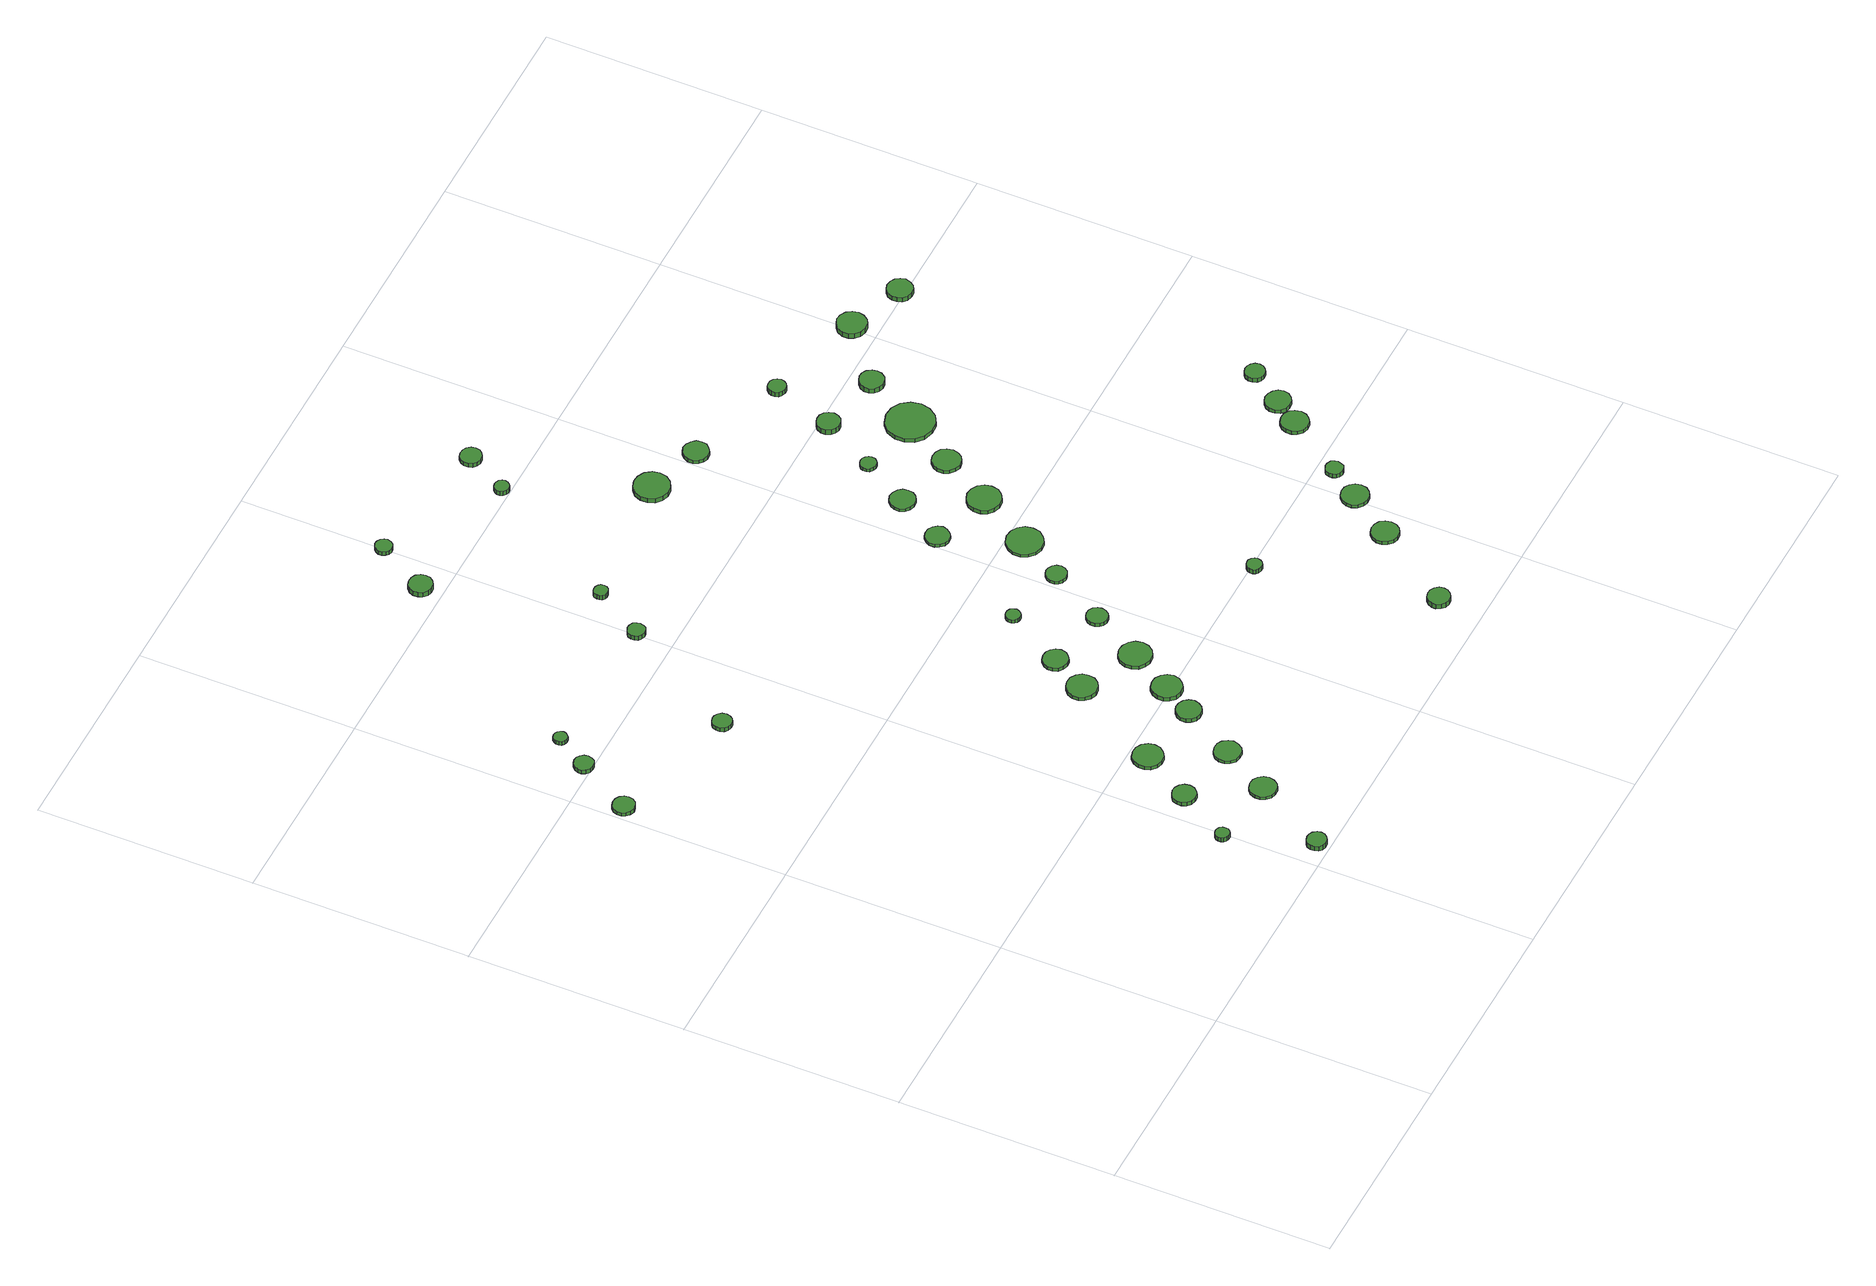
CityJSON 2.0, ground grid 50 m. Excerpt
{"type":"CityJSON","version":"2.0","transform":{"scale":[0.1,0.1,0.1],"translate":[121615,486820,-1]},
"CityObjects":{
"tree1":{"type":"SolitaryVegetationObject","attributes":{"function":"something"},"geometry":[{"type":"MultiSurface","lod":"1","boundaries":[[[0,1,2,3,4,5,6,7,8,9,10,11,12,13,14]],[[15,16,17,18,19,20,21,22,23,24,25,26,27,28,29]],[[0,29,28,1]],[[1,28,27,2]],[[2,27,26,3]],[[3,26,25,4]],[[4,25,24,5]],[[5,24,23,6]],[[6,23,22,7]],[[7,22,21,8]],[[8,21,20,9]],[[9,20,19,10]],[[10,19,18,11]],[[11,18,17,12]],[[12,17,16,13]],[[13,16,15,14]],[[14,15,29,0]]]}]},
"tree2":{"type":"SolitaryVegetationObject","attributes":{"function":"something"},"geometry":[{"type":"MultiSurface","lod":"1","boundaries":[[[30,31,32,33,34,35,36,37,38,39,40,41,42,43,44]],[[45,46,47,48,49,50,51,52,53,54,55,56,57,58,59]],[[30,59,58,31]],[[31,58,57,32]],[[32,57,56,33]],[[33,56,55,34]],[[34,55,54,35]],[[35,54,53,36]],[[36,53,52,37]],[[37,52,51,38]],[[38,51,50,39]],[[39,50,49,40]],[[40,49,48,41]],[[41,48,47,42]],[[42,47,46,43]],[[43,46,45,44]],[[44,45,59,30]]]}]},
"tree3":{"type":"SolitaryVegetationObject","attributes":{"function":"something"},"geometry":[{"type":"MultiSurface","lod":"1","boundaries":[[[60,61,62,63,64,65,66,67,68,69,70,71,72,73,74]],[[75,76,77,78,79,80,81,82,83,84,85,86,87,88,89]],[[60,89,88,61]],[[61,88,87,62]],[[62,87,86,63]],[[63,86,85,64]],[[64,85,84,65]],[[65,84,83,66]],[[66,83,82,67]],[[67,82,81,68]],[[68,81,80,69]],[[69,80,79,70]],[[70,79,78,71]],[[71,78,77,72]],[[72,77,76,73]],[[73,76,75,74]],[[74,75,89,60]]]}]},
"tree4":{"type":"SolitaryVegetationObject","attributes":{"function":"something"},"geometry":[{"type":"MultiSurface","lod":"1","boundaries":[[[90,91,92,93,94,95,96,97,98,99,100,101,102,103,104]],[[105,106,107,108,109,110,111,112,113,114,115,116,117,118,119]],[[90,119,118,91]],[[91,118,117,92]],[[92,117,116,93]],[[93,116,115,94]],[[94,115,114,95]],[[95,114,113,96]],[[96,113,112,97]],[[97,112,111,98]],[[98,111,110,99]],[[99,110,109,100]],[[100,109,108,101]],[[101,108,107,102]],[[102,107,106,103]],[[103,106,105,104]],[[104,105,119,90]]]}]},
"tree5":{"type":"SolitaryVegetationObject","attributes":{"function":"something"},"geometry":[{"type":"MultiSurface","lod":"1","boundaries":[[[120,121,122,123,124,125,126,127,128,129,130,131,132,133,134]],[[135,136,137,138,139,140,141,142,143,144,145,146,147,148,149]],[[120,149,148,121]],[[121,148,147,122]],[[122,147,146,123]],[[123,146,145,124]],[[124,145,144,125]],[[125,144,143,126]],[[126,143,142,127]],[[127,142,141,128]],[[128,141,140,129]],[[129,140,139,130]],[[130,139,138,131]],[[131,138,137,132]],[[132,137,136,133]],[[133,136,135,134]],[[134,135,149,120]]]}]},
"tree6":{"type":"SolitaryVegetationObject","attributes":{"function":"something"},"geometry":[{"type":"MultiSurface","lod":"1","boundaries":[[[150,151,152,153,154,155,156,157,158,159,160,161,162,163,164]],[[165,166,167,168,169,170,171,172,173,174,175,176,177,178,179]],[[150,179,178,151]],[[151,178,177,152]],[[152,177,176,153]],[[153,176,175,154]],[[154,175,174,155]],[[155,174,173,156]],[[156,173,172,157]],[[157,172,171,158]],[[158,171,170,159]],[[159,170,169,160]],[[160,169,168,161]],[[161,168,167,162]],[[162,167,166,163]],[[163,166,165,164]],[[164,165,179,150]]]}]},
"tree7":{"type":"SolitaryVegetationObject","attributes":{"function":"something"},"geometry":[{"type":"MultiSurface","lod":"1","boundaries":[[[180,181,182,183,184,185,186,187,188,189,190,191,192,193,194]],[[195,196,197,198,199,200,201,202,203,204,205,206,207,208,209]],[[180,209,208,181]],[[181,208,207,182]],[[182,207,206,183]],[[183,206,205,184]],[[184,205,204,185]],[[185,204,203,186]],[[186,203,202,187]],[[187,202,201,188]],[[188,201,200,189]],[[189,200,199,190]],[[190,199,198,191]],[[191,198,197,192]],[[192,197,196,193]],[[193,196,195,194]],[[194,195,209,180]]]}]},
"tree8":{"type":"SolitaryVegetationObject","attributes":{"function":"something"},"geometry":[{"type":"MultiSurface","lod":"1","boundaries":[[[210,211,212,213,214,215,216,217,218,219,220,221,222,223,224]],[[225,226,227,228,229,230,231,232,233,234,235,236,237,238,239]],[[210,239,238,211]],[[211,238,237,212]],[[212,237,236,213]],[[213,236,235,214]],[[214,235,234,215]],[[215,234,233,216]],[[216,233,232,217]],[[217,232,231,218]],[[218,231,230,219]],[[219,230,229,220]],[[220,229,228,221]],[[221,228,227,222]],[[222,227,226,223]],[[223,226,225,224]],[[224,225,239,210]]]}]},
"tree9":{"type":"SolitaryVegetationObject","attributes":{"function":"something"},"geometry":[{"type":"MultiSurface","lod":"1","boundaries":[[[240,241,242,243,244,245,246,247,248,249,250,251,252,253,254]],[[255,256,257,258,259,260,261,262,263,264,265,266,267,268,269]],[[240,269,268,241]],[[241,268,267,242]],[[242,267,266,243]],[[243,266,265,244]],[[244,265,264,245]],[[245,264,263,246]],[[246,263,262,247]],[[247,262,261,248]],[[248,261,260,249]],[[249,260,259,250]],[[250,259,258,251]],[[251,258,257,252]],[[252,257,256,253]],[[253,256,255,254]],[[254,255,269,240]]]}]},
"tree10":{"type":"SolitaryVegetationObject","attributes":{"function":"something"},"geometry":[{"type":"MultiSurface","lod":"1","boundaries":[[[270,271,272,273,274,275,276,277,278,279,280,281,282,283,284]],[[285,286,287,288,289,290,291,292,293,294,295,296,297,298,299]],[[270,299,298,271]],[[271,298,297,272]],[[272,297,296,273]],[[273,296,295,274]],[[274,295,294,275]],[[275,294,293,276]],[[276,293,292,277]],[[277,292,291,278]],[[278,291,290,279]],[[279,290,289,280]],[[280,289,288,281]],[[281,288,287,282]],[[282,287,286,283]],[[283,286,285,284]],[[284,285,299,270]]]}]},
"tree11":{"type":"SolitaryVegetationObject","attributes":{"function":"something"},"geometry":[{"type":"MultiSurface","lod":"1","boundaries":[[[300,301,302,303,304,305,306,307,308,309,310,311,312,313,314]],[[315,316,317,318,319,320,321,322,323,324,325,326,327,328,329]],[[300,329,328,301]],[[301,328,327,302]],[[302,327,326,303]],[[303,326,325,304]],[[304,325,324,305]],[[305,324,323,306]],[[306,323,322,307]],[[307,322,321,308]],[[308,321,320,309]],[[309,320,319,310]],[[310,319,318,311]],[[311,318,317,312]],[[312,317,316,313]],[[313,316,315,314]],[[314,315,329,300]]]}]},
"tree12":{"type":"SolitaryVegetationObject","attributes":{"function":"something"},"geometry":[{"type":"MultiSurface","lod":"1","boundaries":[[[330,331,332,333,334,335,336,337,338,339,340,341,342,343,344]],[[345,346,347,348,349,350,351,352,353,354,355,356,357,358,359]],[[330,359,358,331]],[[331,358,357,332]],[[332,357,356,333]],[[333,356,355,334]],[[334,355,354,335]],[[335,354,353,336]],[[336,353,352,337]],[[337,352,351,338]],[[338,351,350,339]],[[339,350,349,340]],[[340,349,348,341]],[[341,348,347,342]],[[342,347,346,343]],[[343,346,345,344]],[[344,345,359,330]]]}]},
"tree13":{"type":"SolitaryVegetationObject","attributes":{"function":"something"},"geometry":[{"type":"MultiSurface","lod":"1","boundaries":[[[360,361,362,363,364,365,366,367,368,369,370,371,372,373,374]],[[375,376,377,378,379,380,381,382,383,384,385,386,387,388,389]],[[360,389,388,361]],[[361,388,387,362]],[[362,387,386,363]],[[363,386,385,364]],[[364,385,384,365]],[[365,384,383,366]],[[366,383,382,367]],[[367,382,381,368]],[[368,381,380,369]],[[369,380,379,370]],[[370,379,378,371]],[[371,378,377,372]],[[372,377,376,373]],[[373,376,375,374]],[[374,375,389,360]]]}]},
"tree14":{"type":"SolitaryVegetationObject","attributes":{"function":"something"},"geometry":[{"type":"MultiSurface","lod":"1","boundaries":[[[390,391,392,393,394,395,396,397,398,399,400,401,402,403,404]],[[405,406,407,408,409,410,411,412,413,414,415,416,417,418,419]],[[390,419,418,391]],[[391,418,417,392]],[[392,417,416,393]],[[393,416,415,394]],[[394,415,414,395]],[[395,414,413,396]],[[396,413,412,397]],[[397,412,411,398]],[[398,411,410,399]],[[399,410,409,400]],[[400,409,408,401]],[[401,408,407,402]],[[402,407,406,403]],[[403,406,405,404]],[[404,405,419,390]]]}]},
"tree15":{"type":"SolitaryVegetationObject","attributes":{"function":"something"},"geometry":[{"type":"MultiSurface","lod":"1","boundaries":[[[420,421,422,423,424,425,426,427,428,429,430,431,432,433,434]],[[435,436,437,438,439,440,441,442,443,444,445,446,447,448,449]],[[420,449,448,421]],[[421,448,447,422]],[[422,447,446,423]],[[423,446,445,424]],[[424,445,444,425]],[[425,444,443,426]],[[426,443,442,427]],[[427,442,441,428]],[[428,441,440,429]],[[429,440,439,430]],[[430,439,438,431]],[[431,438,437,432]],[[432,437,436,433]],[[433,436,435,434]],[[434,435,449,420]]]}]},
"tree16":{"type":"SolitaryVegetationObject","attributes":{"function":"something"},"geometry":[{"type":"MultiSurface","lod":"1","boundaries":[[[450,451,452,453,454,455,456,457,458,459,460,461,462,463,464]],[[465,466,467,468,469,470,471,472,473,474,475,476,477,478,479]],[[450,479,478,451]],[[451,478,477,452]],[[452,477,476,453]],[[453,476,475,454]],[[454,475,474,455]],[[455,474,473,456]],[[456,473,472,457]],[[457,472,471,458]],[[458,471,470,459]],[[459,470,469,460]],[[460,469,468,461]],[[461,468,467,462]],[[462,467,466,463]],[[463,466,465,464]],[[464,465,479,450]]]}]},
"tree17":{"type":"SolitaryVegetationObject","attributes":{"function":"something"},"geometry":[{"type":"MultiSurface","lod":"1","boundaries":[[[480,481,482,483,484,485,486,487,488,489,490,491,492,493,494]],[[495,496,497,498,499,500,501,502,503,504,505,506,507,508,509]],[[480,509,508,481]],[[481,508,507,482]],[[482,507,506,483]],[[483,506,505,484]],[[484,505,504,485]],[[485,504,503,486]],[[486,503,502,487]],[[487,502,501,488]],[[488,501,500,489]],[[489,500,499,490]],[[490,499,498,491]],[[491,498,497,492]],[[492,497,496,493]],[[493,496,495,494]],[[494,495,509,480]]]}]},
"tree18":{"type":"SolitaryVegetationObject","attributes":{"function":"something"},"geometry":[{"type":"MultiSurface","lod":"1","boundaries":[[[510,511,512,513,514,515,516,517,518,519,520,521,522,523,524]],[[525,526,527,528,529,530,531,532,533,534,535,536,537,538,539]],[[510,539,538,511]],[[511,538,537,512]],[[512,537,536,513]],[[513,536,535,514]],[[514,535,534,515]],[[515,534,533,516]],[[516,533,532,517]],[[517,532,531,518]],[[518,531,530,519]],[[519,530,529,520]],[[520,529,528,521]],[[521,528,527,522]],[[522,527,526,523]],[[523,526,525,524]],[[524,525,539,510]]]}]},
"tree19":{"type":"SolitaryVegetationObject","attributes":{"function":"something"},"geometry":[{"type":"MultiSurface","lod":"1","boundaries":[[[540,541,542,543,544,545,546,547,548,549,550,551,552,553,554]],[[555,556,557,558,559,560,561,562,563,564,565,566,567,568,569]],[[540,569,568,541]],[[541,568,567,542]],[[542,567,566,543]],[[543,566,565,544]],[[544,565,564,545]],[[545,564,563,546]],[[546,563,562,547]],[[547,562,561,548]],[[548,561,560,549]],[[549,560,559,550]],[[550,559,558,551]],[[551,558,557,552]],[[552,557,556,553]],[[553,556,555,554]],[[554,555,569,540]]]}]},
"tree20":{"type":"SolitaryVegetationObject","attributes":{"function":"something"},"geometry":[{"type":"MultiSurface","lod":"1","boundaries":[[[570,571,572,573,574,575,576,577,578,579,580,581,582,583,584]],[[585,586,587,588,589,590,591,592,593,594,595,596,597,598,599]],[[570,599,598,571]],[[571,598,597,572]],[[572,597,596,573]],[[573,596,595,574]],[[574,595,594,575]],[[575,594,593,576]],[[576,593,592,577]],[[577,592,591,578]],[[578,591,590,579]],[[579,590,589,580]],[[580,589,588,581]],[[581,588,587,582]],[[582,587,586,583]],[[583,586,585,584]],[[584,585,599,570]]]}]},
"tree21":{"type":"SolitaryVegetationObject","attributes":{"function":"something"},"geometry":[{"type":"MultiSurface","lod":"1","boundaries":[[[600,601,602,603,604,605,606,607,608,609,610,611,612,613,614]],[[615,616,617,618,619,620,621,622,623,624,625,626,627,628,629]],[[600,629,628,601]],[[601,628,627,602]],[[602,627,626,603]],[[603,626,625,604]],[[604,625,624,605]],[[605,624,623,606]],[[606,623,622,607]],[[607,622,621,608]],[[608,621,620,609]],[[609,620,619,610]],[[610,619,618,611]],[[611,618,617,612]],[[612,617,616,613]],[[613,616,615,614]],[[614,615,629,600]]]}]},
"tree22":{"type":"SolitaryVegetationObject","attributes":{"function":"something"},"geometry":[{"type":"MultiSurface","lod":"1","boundaries":[[[630,631,632,633,634,635,636,637,638,639,640,641,642,643,644]],[[645,646,647,648,649,650,651,652,653,654,655,656,657,658,659]],[[630,659,658,631]],[[631,658,657,632]],[[632,657,656,633]],[[633,656,655,634]],[[634,655,654,635]],[[635,654,653,636]],[[636,653,652,637]],[[637,652,651,638]],[[638,651,650,639]],[[639,650,649,640]],[[640,649,648,641]],[[641,648,647,642]],[[642,647,646,643]],[[643,646,645,644]],[[644,645,659,630]]]}]},
"tree23":{"type":"SolitaryVegetationObject","attributes":{"function":"something"},"geometry":[{"type":"MultiSurface","lod":"1","boundaries":[[[660,661,662,663,664,665,666,667,668,669,670,671,672,673,674]],[[675,676,677,678,679,680,681,682,683,684,685,686,687,688,689]],[[660,689,688,661]],[[661,688,687,662]],[[662,687,686,663]],[[663,686,685,664]],[[664,685,684,665]],[[665,684,683,666]],[[666,683,682,667]],[[667,682,681,668]],[[668,681,680,669]],[[669,680,679,670]],[[670,679,678,671]],[[671,678,677,672]],[[672,677,676,673]],[[673,676,675,674]],[[674,675,689,660]]]}]},
"tree24":{"type":"SolitaryVegetationObject","attributes":{"function":"something"},"geometry":[{"type":"MultiSurface","lod":"1","boundaries":[[[690,691,692,693,694,695,696,697,698,699,700,701,702,703,704]],[[705,706,707,708,709,710,711,712,713,714,715,716,717,718,719]],[[690,719,718,691]],[[691,718,717,692]],[[692,717,716,693]],[[693,716,715,694]],[[694,715,714,695]],[[695,714,713,696]],[[696,713,712,697]],[[697,712,711,698]],[[698,711,710,699]],[[699,710,709,700]],[[700,709,708,701]],[[701,708,707,702]],[[702,707,706,703]],[[703,706,705,704]],[[704,705,719,690]]]}]},
"tree25":{"type":"SolitaryVegetationObject","attributes":{"function":"something"},"geometry":[{"type":"MultiSurface","lod":"1","boundaries":[[[720,721,722,723,724,725,726,727,728,729,730,731,732,733,734]],[[735,736,737,738,739,740,741,742,743,744,745,746,747,748,749]],[[720,749,748,721]],[[721,748,747,722]],[[722,747,746,723]],[[723,746,745,724]],[[724,745,744,725]],[[725,744,743,726]],[[726,743,742,727]],[[727,742,741,728]],[[728,741,740,729]],[[729,740,739,730]],[[730,739,738,731]],[[731,738,737,732]],[[732,737,736,733]],[[733,736,735,734]],[[734,735,749,720]]]}]},
"tree26":{"type":"SolitaryVegetationObject","attributes":{"function":"something"},"geometry":[{"type":"MultiSurface","lod":"1","boundaries":[[[750,751,752,753,754,755,756,757,758,759,760,761,762,763,764]],[[765,766,767,768,769,770,771,772,773,774,775,776,777,778,779]],[[750,779,778,751]],[[751,778,777,752]],[[752,777,776,753]],[[753,776,775,754]],[[754,775,774,755]],[[755,774,773,756]],[[756,773,772,757]],[[757,772,771,758]],[[758,771,770,759]],[[759,770,769,760]],[[760,769,768,761]],[[761,768,767,762]],[[762,767,766,763]],[[763,766,765,764]],[[764,765,779,750]]]}]},
"tree27":{"type":"SolitaryVegetationObject","attributes":{"function":"something"},"geometry":[{"type":"MultiSurface","lod":"1","boundaries":[[[780,781,782,783,784,785,786,787,788,789,790,791,792,793,794]],[[795,796,797,798,799,800,801,802,803,804,805,806,807,808,809]],[[780,809,808,781]],[[781,808,807,782]],[[782,807,806,783]],[[783,806,805,784]],[[784,805,804,785]],[[785,804,803,786]],[[786,803,802,787]],[[787,802,801,788]],[[788,801,800,789]],[[789,800,799,790]],[[790,799,798,791]],[[791,798,797,792]],[[792,797,796,793]],[[793,796,795,794]],[[794,795,809,780]]]}]},
"tree28":{"type":"SolitaryVegetationObject","attributes":{"function":"something"},"geometry":[{"type":"MultiSurface","lod":"1","boundaries":[[[810,811,812,813,814,815,816,817,818,819,820,821,822,823,824]],[[825,826,827,828,829,830,831,832,833,834,835,836,837,838,839]],[[810,839,838,811]],[[811,838,837,812]],[[812,837,836,813]],[[813,836,835,814]],[[814,835,834,815]],[[815,834,833,816]],[[816,833,832,817]],[[817,832,831,818]],[[818,831,830,819]],[[819,830,829,820]],[[820,829,828,821]],[[821,828,827,822]],[[822,827,826,823]],[[823,826,825,824]],[[824,825,839,810]]]}]},
"tree29":{"type":"SolitaryVegetationObject","attributes":{"function":"something"},"geometry":[{"type":"MultiSurface","lod":"1","boundaries":[[[840,841,842,843,844,845,846,847,848,849,850,851,852,853,854]],[[855,856,857,858,859,860,861,862,863,864,865,866,867,868,869]],[[840,869,868,841]],[[841,868,867,842]],[[842,867,866,843]],[[843,866,865,844]],[[844,865,864,845]],[[845,864,863,846]],[[846,863,862,847]],[[847,862,861,848]],[[848,861,860,849]],[[849,860,859,850]],[[850,859,858,851]],[[851,858,857,852]],[[852,857,856,853]],[[853,856,855,854]],[[854,855,869,840]]]}]},
"tree30":{"type":"SolitaryVegetationObject","attributes":{"function":"something"},"geometry":[{"type":"MultiSurface","lod":"1","boundaries":[[[870,871,872,873,874,875,876,877,878,879,880,881,882,883,884]],[[885,886,887,888,889,890,891,892,893,894,895,896,897,898,899]],[[870,899,898,871]],[[871,898,897,872]],[[872,897,896,873]],[[873,896,895,874]],[[874,895,894,875]],[[875,894,893,876]],[[876,893,892,877]],[[877,892,891,878]],[[878,891,890,879]],[[879,890,889,880]],[[880,889,888,881]],[[881,888,887,882]],[[882,887,886,883]],[[883,886,885,884]],[[884,885,899,870]]]}]},
"tree31":{"type":"SolitaryVegetationObject","attributes":{"function":"something"},"geometry":[{"type":"MultiSurface","lod":"1","boundaries":[[[900,901,902,903,904,905,906,907,908,909,910,911,912,913,914]],[[915,916,917,918,919,920,921,922,923,924,925,926,927,928,929]],[[900,929,928,901]],[[901,928,927,902]],[[902,927,926,903]],[[903,926,925,904]],[[904,925,924,905]],[[905,924,923,906]],[[906,923,922,907]],[[907,922,921,908]],[[908,921,920,909]],[[909,920,919,910]],[[910,919,918,911]],[[911,918,917,912]],[[912,917,916,913]],[[913,916,915,914]],[[914,915,929,900]]]}]},
"tree32":{"type":"SolitaryVegetationObject","attributes":{"function":"something"},"geometry":[{"type":"MultiSurface","lod":"1","boundaries":[[[930,931,932,933,934,935,936,937,938,939,940,941,942,943,944]],[[945,946,947,948,949,950,951,952,953,954,955,956,957,958,959]],[[930,959,958,931]],[[931,958,957,932]],[[932,957,956,933]],[[933,956,955,934]],[[934,955,954,935]],[[935,954,953,936]],[[936,953,952,937]],[[937,952,951,938]],[[938,951,950,939]],[[939,950,949,940]],[[940,949,948,941]],[[941,948,947,942]],[[942,947,946,943]],[[943,946,945,944]],[[944,945,959,930]]]}]},
"tree33":{"type":"SolitaryVegetationObject","attributes":{"function":"something"},"geometry":[{"type":"MultiSurface","lod":"1","boundaries":[[[960,961,962,963,964,965,966,967,968,969,970,971,972,973,974]],[[975,976,977,978,979,980,981,982,983,984,985,986,987,988,989]],[[960,989,988,961]],[[961,988,987,962]],[[962,987,986,963]],[[963,986,985,964]],[[964,985,984,965]],[[965,984,983,966]],[[966,983,982,967]],[[967,982,981,968]],[[968,981,980,969]],[[969,980,979,970]],[[970,979,978,971]],[[971,978,977,972]],[[972,977,976,973]],[[973,976,975,974]],[[974,975,989,960]]]}]},
"tree34":{"type":"SolitaryVegetationObject","attributes":{"function":"something"},"geometry":[{"type":"MultiSurface","lod":"1","boundaries":[[[990,991,992,993,994,995,996,997,998,999,1000,1001,1002,1003,1004]],[[1005,1006,1007,1008,1009,1010,1011,1012,1013,1014,1015,1016,1017,1018,1019]],[[990,1019,1018,991]],[[991,1018,1017,992]],[[992,1017,1016,993]],[[993,1016,1015,994]],[[994,1015,1014,995]],[[995,1014,1013,996]],[[996,1013,1012,997]],[[997,1012,1011,998]],[[998,1011,1010,999]],[[999,1010,1009,1000]],[[1000,1009,1008,1001]],[[1001,1008,1007,1002]],[[1002,1007,1006,1003]],[[1003,1006,1005,1004]],[[1004,1005,1019,990]]]}]},
"tree35":{"type":"SolitaryVegetationObject","attributes":{"function":"something"},"geometry":[{"type":"MultiSurface","lod":"1","boundaries":[[[1020,1021,1022,1023,1024,1025,1026,1027,1028,1029,1030,1031,1032,1033,1034]],[[1035,1036,1037,1038,1039,1040,1041,1042,1043,1044,1045,1046,1047,1048,1049]],[[1020,1049,1048,1021]],[[1021,1048,1047,1022]],[[1022,1047,1046,1023]],[[1023,1046,1045,1024]],[[1024,1045,1044,1025]],[[1025,1044,1043,1026]],[[1026,1043,1042,1027]],[[1027,1042,1041,1028]],[[1028,1041,1040,1029]],[[1029,1040,1039,1030]],[[1030,1039,1038,1031]],[[1031,1038,1037,1032]],[[1032,1037,1036,1033]],[[1033,1036,1035,1034]],[[1034,1035,1049,1020]]]}]},
"tree36":{"type":"SolitaryVegetationObject","attributes":{"function":"something"},"geometry":[{"type":"MultiSurface","lod":"1","boundaries":[[[1050,1051,1052,1053,1054,1055,1056,1057,1058,1059,1060,1061,1062,1063,1064]],[[1065,1066,1067,1068,1069,1070,1071,1072,1073,1074,1075,1076,1077,1078,1079]],[[1050,1079,1078,1051]],[[1051,1078,1077,1052]],[[1052,1077,1076,1053]],[[1053,1076,1075,1054]],[[1054,1075,1074,1055]],[[1055,1074,1073,1056]],[[1056,1073,1072,1057]],[[1057,1072,1071,1058]],[[1058,1071,1070,1059]],[[1059,1070,1069,1060]],[[1060,1069,1068,1061]],[[1061,1068,1067,1062]],[[1062,1067,1066,1063]],[[1063,1066,1065,1064]],[[1064,1065,1079,1050]]]}]},
"tree37":{"type":"SolitaryVegetationObject","attributes":{"function":"something"},"geometry":[{"type":"MultiSurface","lod":"1","boundaries":[[[1080,1081,1082,1083,1084,1085,1086,1087,1088,1089,1090,1091,1092,1093,1094]],[[1095,1096,1097,1098,1099,1100,1101,1102,1103,1104,1105,1106,1107,1108,1109]],[[1080,1109,1108,1081]],[[1081,1108,1107,1082]],[[1082,1107,1106,1083]],[[1083,1106,1105,1084]],[[1084,1105,1104,1085]],[[1085,1104,1103,1086]],[[1086,1103,1102,1087]],[[1087,1102,1101,1088]],[[1088,1101,1100,1089]],[[1089,1100,1099,1090]],[[1090,1099,1098,1091]],[[1091,1098,1097,1092]],[[1092,1097,1096,1093]],[[1093,1096,1095,1094]],[[1094,1095,1109,1080]]]}]},
"tree38":{"type":"SolitaryVegetationObject","attributes":{"function":"something"},"geometry":[{"type":"MultiSurface","lod":"1","boundaries":[[[1110,1111,1112,1113,1114,1115,1116,1117,1118,1119,1120,1121,1122,1123,1124]],[[1125,1126,1127,1128,1129,1130,1131,1132,1133,1134,1135,1136,1137,1138,1139]],[[1110,1139,1138,1111]],[[1111,1138,1137,1112]],[[1112,1137,1136,1113]],[[1113,1136,1135,1114]],[[1114,1135,1134,1115]],[[1115,1134,1133,1116]],[[1116,1133,1132,1117]],[[1117,1132,1131,1118]],[[1118,1131,1130,1119]],[[1119,1130,1129,1120]],[[1120,1129,1128,1121]],[[1121,1128,1127,1122]],[[1122,1127,1126,1123]],[[1123,1126,1125,1124]],[[1124,1125,1139,1110]]]}]},
"tree39":{"type":"SolitaryVegetationObject","attributes":{"function":"something"},"geometry":[{"type":"MultiSurface","lod":"1","boundaries":[[[1140,1141,1142,1143,1144,1145,1146,1147,1148,1149,1150,1151,1152,1153,1154]],[[1155,1156,1157,1158,1159,1160,1161,1162,1163,1164,1165,1166,1167,1168,1169]],[[1140,1169,1168,1141]],[[1141,1168,1167,1142]],[[1142,1167,1166,1143]],[[1143,1166,1165,1144]],[[1144,1165,1164,1145]],[[1145,1164,1163,1146]],[[1146,1163,1162,1147]],[[1147,1162,1161,1148]],[[1148,1161,1160,1149]],[[1149,1160,1159,1150]],[[1150,1159,1158,1151]],[[1151,1158,1157,1152]],[[1152,1157,1156,1153]],[[1153,1156,1155,1154]],[[1154,1155,1169,1140]]]}]},
"tree40":{"type":"SolitaryVegetationObject","attributes":{"function":"something"},"geometry":[{"type":"MultiSurface","lod":"1","boundaries":[[[1170,1171,1172,1173,1174,1175,1176,1177,1178,1179,1180,1181,1182,1183,1184]],[[1185,1186,1187,1188,1189,1190,1191,1192,1193,1194,1195,1196,1197,1198,1199]],[[1170,1199,1198,1171]],[[1171,1198,1197,1172]],[[1172,1197,1196,1173]],[[1173,1196,1195,1174]],[[1174,1195,1194,1175]],[[1175,1194,1193,1176]],[[1176,1193,1192,1177]],[[1177,1192,1191,1178]],[[1178,1191,1190,1179]],[[1179,1190,1189,1180]],[[1180,1189,1188,1181]],[[1181,1188,1187,1182]],[[1182,1187,1186,1183]],[[1183,1186,1185,1184]],[[1184,1185,1199,1170]]]}]},
"tree41":{"type":"SolitaryVegetationObject","attributes":{"function":"something"},"geometry":[{"type":"MultiSurface","lod":"1","boundaries":[[[1200,1201,1202,1203,1204,1205,1206,1207,1208,1209,1210,1211,1212,1213,1214]],[[1215,1216,1217,1218,1219,1220,1221,1222,1223,1224,1225,1226,1227,1228,1229]],[[1200,1229,1228,1201]],[[1201,1228,1227,1202]],[[1202,1227,1226,1203]],[[1203,1226,1225,1204]],[[1204,1225,1224,1205]],[[1205,1224,1223,1206]],[[1206,1223,1222,1207]],[[1207,1222,1221,1208]],[[1208,1221,1220,1209]],[[1209,1220,1219,1210]],[[1210,1219,1218,1211]],[[1211,1218,1217,1212]],[[1212,1217,1216,1213]],[[1213,1216,1215,1214]],[[1214,1215,1229,1200]]]}]},
"tree42":{"type":"SolitaryVegetationObject","attributes":{"function":"something"},"geometry":[{"type":"MultiSurface","lod":"1","boundaries":[[[1230,1231,1232,1233,1234,1235,1236,1237,1238,1239,1240,1241,1242,1243,1244]],[[1245,1246,1247,1248,1249,1250,1251,1252,1253,1254,1255,1256,1257,1258,1259]],[[1230,1259,1258,1231]],[[1231,1258,1257,1232]],[[1232,1257,1256,1233]],[[1233,1256,1255,1234]],[[1234,1255,1254,1235]],[[1235,1254,1253,1236]],[[1236,1253,1252,1237]],[[1237,1252,1251,1238]],[[1238,1251,1250,1239]],[[1239,1250,1249,1240]],[[1240,1249,1248,1241]],[[1241,1248,1247,1242]],[[1242,1247,1246,1243]],[[1243,1246,1245,1244]],[[1244,1245,1259,1230]]]}]},
"tree43":{"type":"SolitaryVegetationObject","attributes":{"function":"something"},"geometry":[{"type":"MultiSurface","lod":"1","boundaries":[[[1260,1261,1262,1263,1264,1265,1266,1267,1268,1269,1270,1271,1272,1273,1274]],[[1275,1276,1277,1278,1279,1280,1281,1282,1283,1284,1285,1286,1287,1288,1289]],[[1260,1289,1288,1261]],[[1261,1288,1287,1262]],[[1262,1287,1286,1263]],[[1263,1286,1285,1264]],[[1264,1285,1284,1265]],[[1265,1284,1283,1266]],[[1266,1283,1282,1267]],[[1267,1282,1281,1268]],[[1268,1281,1280,1269]],[[1269,1280,1279,1270]],[[1270,1279,1278,1271]],[[1271,1278,1277,1272]],[[1272,1277,1276,1273]],[[1273,1276,1275,1274]],[[1274,1275,1289,1260]]]}]},
"tree44":{"type":"SolitaryVegetationObject","attributes":{"function":"something"},"geometry":[{"type":"MultiSurface","lod":"1","boundaries":[[[1290,1291,1292,1293,1294,1295,1296,1297,1298,1299,1300,1301,1302,1303,1304]],[[1305,1306,1307,1308,1309,1310,1311,1312,1313,1314,1315,1316,1317,1318,1319]],[[1290,1319,1318,1291]],[[1291,1318,1317,1292]],[[1292,1317,1316,1293]],[[1293,1316,1315,1294]],[[1294,1315,1314,1295]],[[1295,1314,1313,1296]],[[1296,1313,1312,1297]],[[1297,1312,1311,1298]],[[1298,1311,1310,1299]],[[1299,1310,1309,1300]],[[1300,1309,1308,1301]],[[1301,1308,1307,1302]],[[1302,1307,1306,1303]],[[1303,1306,1305,1304]],[[1304,1305,1319,1290]]]}]},
"tree45":{"type":"SolitaryVegetationObject","attributes":{"function":"something"},"geometry":[{"type":"MultiSurface","lod":"1","boundaries":[[[1320,1321,1322,1323,1324,1325,1326,1327,1328,1329,1330,1331,1332,1333,1334]],[[1335,1336,1337,1338,1339,1340,1341,1342,1343,1344,1345,1346,1347,1348,1349]],[[1320,1349,1348,1321]],[[1321,1348,1347,1322]],[[1322,1347,1346,1323]],[[1323,1346,1345,1324]],[[1324,1345,1344,1325]],[[1325,1344,1343,1326]],[[1326,1343,1342,1327]],[[1327,1342,1341,1328]],[[1328,1341,1340,1329]],[[1329,1340,1339,1330]],[[1330,1339,1338,1331]],[[1331,1338,1337,1332]],[[1332,1337,1336,1333]],[[1333,1336,1335,1334]],[[1334,1335,1349,1320]]]}]},
"tree46":{"type":"SolitaryVegetationObject","attributes":{"function":"something"},"geometry":[{"type":"MultiSurface","lod":"1","boundaries":[[[1350,1351,1352,1353,1354,1355,1356,1357,1358,1359,1360,1361,1362,1363,1364]],[[1365,1366,1367,1368,1369,1370,1371,1372,1373,1374,1375,1376,1377,1378,1379]],[[1350,1379,1378,1351]],[[1351,1378,1377,1352]],[[1352,1377,1376,1353]],[[1353,1376,1375,1354]],[[1354,1375,1374,1355]],[[1355,1374,1373,1356]],[[1356,1373,1372,1357]],[[1357,1372,1371,1358]],[[1358,1371,1370,1359]],[[1359,1370,1369,1360]],[[1360,1369,1368,1361]],[[1361,1368,1367,1362]],[[1362,1367,1366,1363]],[[1363,1366,1365,1364]],[[1364,1365,1379,1350]]]}]}
},
"vertices":[
[57,1390,16],[55,1400,16],[49,1409,16],[40,1414,16],[30,1415,16],[20,1412,16],[12,1405,16],[8,1395,16],[8,1385,16],[12,1376,16],[20,1369,16],[30,1365,16],[40,1367,16],[49,1372,16],[55,1380,16],[55,1380,6],[49,1372,6],[40,1367,6],[30,1365,6],[20,1369,6],[12,1376,6],[8,1385,6],[8,1395,6],[12,1405,6],[20,1412,6],[30,1415,6],[40,1414,6],[49,1409,6],[55,1400,6],[57,1390,6],
[508,218,19],[507,224,19],[503,230,19],[497,233,19],[491,234,19],[484,232,19],[479,227,19],[477,221,19],[477,214,19],[479,208,19],[484,204,19],[491,202,19],[497,202,19],[503,206,19],[507,211,19],[507,211,7],[503,206,7],[497,202,7],[491,202,7],[484,204,7],[479,208,7],[477,214,7],[477,221,7],[479,227,7],[484,232,7],[491,234,7],[497,233,7],[503,230,7],[507,224,7],[508,218,7],
[128,1518,17],[126,1527,17],[121,1534,17],[113,1539,17],[104,1540,17],[95,1537,17],[88,1531,17],[84,1522,17],[84,1513,17],[88,1505,17],[95,1498,17],[104,1496,17],[113,1497,17],[121,1501,17],[126,1509,17],[126,1509,6],[121,1501,6],[113,1497,6],[104,1496,6],[95,1498,6],[88,1505,6],[84,1513,6],[84,1522,6],[88,1531,6],[95,1537,6],[104,1540,6],[113,1539,6],[121,1534,6],[126,1527,6],[128,1518,6],
[577,28,25],[575,37,25],[569,45,25],[561,49,25],[552,50,25],[543,47,25],[536,41,25],[533,33,25],[533,24,25],[536,15,25],[543,9,25],[552,6,25],[561,7,25],[569,12,25],[575,19,25],[575,19,12],[569,12,12],[561,7,12],[552,6,12],[543,9,12],[536,15,12],[533,24,12],[533,33,12],[536,41,12],[543,47,12],[552,50,12],[561,49,12],[569,45,12],[575,37,12],[577,28,12],
[171,1595,16],[169,1602,16],[165,1607,16],[160,1610,16],[153,1611,16],[147,1609,16],[142,1604,16],[140,1599,16],[140,1592,16],[142,1586,16],[147,1582,16],[153,1580,16],[160,1580,16],[165,1584,16],[169,1589,16],[169,1589,6],[165,1584,6],[160,1580,6],[153,1580,6],[147,1582,6],[142,1586,6],[140,1592,6],[140,1599,6],[142,1604,6],[147,1609,6],[153,1611,6],[160,1610,6],[165,1607,6],[169,1602,6],[171,1595,6],
[590,340,17],[588,351,17],[581,360,17],[572,365,17],[561,367,17],[550,363,17],[541,356,17],[537,345,17],[537,334,17],[541,324,17],[550,316,17],[561,313,17],[572,314,17],[581,320,17],[588,329,17],[588,329,7],[581,320,7],[572,314,7],[561,313,7],[550,316,7],[541,324,7],[537,334,7],[537,345,7],[541,356,7],[550,363,7],[561,367,7],[572,365,7],[581,360,7],[588,351,7],[590,340,7],
[683,199,16],[680,211,16],[673,221,16],[662,228,16],[649,229,16],[637,225,16],[628,217,16],[623,205,16],[623,193,16],[628,181,16],[637,172,16],[649,169,16],[662,170,16],[673,176,16],[680,186,16],[680,186,8],[673,176,8],[662,170,8],[649,169,8],[637,172,8],[628,181,8],[623,193,8],[623,205,8],[628,217,8],[637,225,8],[649,229,8],[662,228,8],[673,221,8],[680,211,8],[683,199,8],
[363,1308,17],[361,1317,17],[356,1324,17],[348,1329,17],[339,1330,17],[330,1327,17],[323,1321,17],[320,1313,17],[320,1304,17],[323,1295,17],[330,1289,17],[339,1286,17],[348,1287,17],[356,1292,17],[361,1299,17],[361,1299,6],[356,1292,6],[348,1287,6],[339,1286,6],[330,1289,6],[323,1295,6],[320,1304,6],[320,1313,6],[323,1321,6],[330,1327,6],[339,1330,6],[348,1329,6],[356,1324,6],[361,1317,6],[363,1308,6],
[667,457,16],[664,471,16],[655,483,16],[643,490,16],[629,491,16],[615,487,16],[604,477,16],[599,464,16],[599,450,16],[604,437,16],[615,427,16],[629,423,16],[643,424,16],[655,432,16],[664,443,16],[664,443,7],[655,432,7],[643,424,7],[629,423,7],[615,427,7],[604,437,7],[599,450,7],[599,464,7],[604,477,7],[615,487,7],[629,491,7],[643,490,7],[655,483,7],[664,471,7],[667,457,7],
[748,312,15],[745,324,15],[737,335,15],[727,341,15],[714,342,15],[702,338,15],[692,330,15],[687,318,15],[687,306,15],[692,294,15],[702,285,15],[714,282,15],[727,283,15],[737,289,15],[745,300,15],[745,300,7],[737,289,7],[727,283,7],[714,282,7],[702,285,7],[692,294,7],[687,306,7],[687,318,7],[692,330,7],[702,338,7],[714,342,7],[727,341,7],[737,335,7],[745,324,7],[748,312,7],
[819,437,16],[816,449,16],[809,458,16],[799,464,16],[787,465,16],[776,462,16],[767,454,16],[762,443,16],[762,431,16],[767,420,16],[776,412,16],[787,409,16],[799,410,16],[809,416,16],[816,426,16],[816,426,6],[809,416,6],[799,410,6],[787,409,6],[776,412,6],[767,420,6],[762,431,6],[762,443,6],[767,454,6],[776,462,6],[787,465,6],[799,464,6],[809,458,6],[816,449,6],[819,437,6],
[791,669,16],[789,683,16],[780,694,16],[768,702,16],[753,703,16],[740,699,16],[729,689,16],[723,676,16],[723,662,16],[729,649,16],[740,639,16],[753,634,16],[768,636,16],[780,643,16],[789,655,16],[789,655,6],[780,643,6],[768,636,6],[753,634,6],[740,639,6],[729,649,6],[723,662,6],[723,676,6],[729,689,6],[740,699,6],[753,703,6],[768,702,6],[780,694,6],[789,683,6],[791,669,6],
[524,1584,18],[522,1592,18],[518,1599,18],[510,1603,18],[502,1604,18],[494,1601,18],[488,1596,18],[485,1588,18],[485,1580,18],[488,1572,18],[494,1567,18],[502,1564,18],[510,1565,18],[518,1569,18],[522,1576,18],[522,1576,6],[518,1569,6],[510,1565,6],[502,1564,6],[494,1567,6],[488,1572,6],[485,1580,6],[485,1588,6],[488,1596,6],[494,1601,6],[502,1604,6],[510,1603,6],[518,1599,6],[522,1592,6],[524,1584,6],
[866,507,17],[863,521,17],[854,532,17],[842,540,17],[828,541,17],[814,537,17],[804,527,17],[798,514,17],[798,500,17],[804,487,17],[814,477,17],[828,473,17],[842,474,17],[854,482,17],[863,493,17],[863,493,6],[854,482,6],[842,474,6],[828,473,6],[814,477,6],[804,487,6],[798,500,6],[798,514,6],[804,527,6],[814,537,6],[828,541,6],[842,540,6],[854,532,6],[863,521,6],[866,507,6],
[834,753,16],[831,765,16],[824,774,16],[814,780,16],[802,781,16],[791,778,16],[782,770,16],[777,759,16],[777,747,16],[782,736,16],[791,728,16],[802,725,16],[814,726,16],[824,732,16],[831,741,16],[831,741,7],[824,732,7],[814,726,7],[802,725,7],[791,728,7],[782,736,7],[777,747,7],[777,759,7],[782,770,7],[791,778,7],[802,781,7],[814,780,7],[824,774,7],[831,765,7],[834,753,7],
[458,2051,19],[456,2062,19],[449,2071,19],[439,2076,19],[428,2077,19],[418,2074,19],[409,2067,19],[405,2056,19],[405,2045,19],[409,2035,19],[418,2027,19],[428,2024,19],[439,2025,19],[449,2031,19],[456,2040,19],[456,2040,6],[449,2031,6],[439,2025,6],[428,2024,6],[418,2027,6],[409,2035,6],[405,2045,6],[405,2056,6],[409,2067,6],[418,2074,6],[428,2077,6],[439,2076,6],[449,2071,6],[456,2062,6],[458,2051,6],
[927,608,15],[924,623,15],[915,635,15],[901,643,15],[886,645,15],[872,640,15],[860,630,15],[854,616,15],[854,600,15],[860,586,15],[872,576,15],[886,571,15],[901,573,15],[915,580,15],[924,593,15],[924,593,6],[915,580,6],[901,573,6],[886,571,6],[872,576,6],[860,586,6],[854,600,6],[854,616,6],[860,630,6],[872,640,6],[886,645,6],[901,643,6],[915,635,6],[924,623,6],[927,608,6],
[587,1698,24],[586,1705,24],[582,1710,24],[576,1713,24],[569,1714,24],[563,1712,24],[558,1708,24],[556,1701,24],[556,1695,24],[558,1689,24],[563,1684,24],[569,1682,24],[576,1683,24],[582,1686,24],[586,1692,24],[586,1692,11],[582,1686,11],[576,1683,11],[569,1682,11],[563,1684,11],[558,1689,11],[556,1695,11],[556,1701,11],[558,1708,11],[563,1712,11],[569,1714,11],[576,1713,11],[582,1710,11],[586,1705,11],[587,1698,11],
[900,888,17],[898,895,17],[894,901,17],[888,904,17],[881,905,17],[875,903,17],[870,898,17],[867,892,17],[867,885,17],[870,879,17],[875,874,17],[881,872,17],[888,872,17],[894,876,17],[898,882,17],[898,882,7],[894,876,7],[888,872,7],[881,872,7],[875,874,7],[870,879,7],[867,885,7],[867,892,7],[870,898,7],[875,903,7],[881,905,7],[888,904,7],[894,901,7],[898,895,7],[900,888,7],
[521,2169,16],[519,2177,16],[514,2184,16],[507,2188,16],[499,2189,16],[492,2186,16],[486,2181,16],[482,2173,16],[482,2165,16],[486,2158,16],[492,2152,16],[499,2150,16],[507,2151,16],[514,2155,16],[519,2161,16],[519,2161,6],[514,2155,6],[507,2151,6],[499,2150,6],[492,2152,6],[486,2158,6],[482,2165,6],[482,2173,6],[486,2181,6],[492,2186,6],[499,2189,6],[507,2188,6],[514,2184,6],[519,2177,6],[521,2169,6],
[980,728,16],[978,737,16],[972,746,16],[964,751,16],[954,752,16],[944,749,16],[937,742,16],[933,733,16],[933,723,16],[937,713,16],[944,707,16],[954,703,16],[964,705,16],[972,710,16],[978,718,16],[978,718,7],[972,710,7],[964,705,7],[954,703,7],[944,707,7],[937,713,7],[933,723,7],[933,733,7],[937,742,7],[944,749,7],[954,752,7],[964,751,7],[972,746,7],[978,737,7],[980,728,7],
[1056,858,15],[1054,868,15],[1048,876,15],[1039,881,15],[1030,882,15],[1020,879,15],[1013,872,15],[1009,863,15],[1009,853,15],[1013,844,15],[1020,838,15],[1030,835,15],[1039,836,15],[1048,841,15],[1054,849,15],[1054,849,7],[1048,841,7],[1039,836,7],[1030,835,7],[1020,838,7],[1013,844,7],[1009,853,7],[1009,863,7],[1013,872,7],[1020,879,7],[1030,882,7],[1039,881,7],[1048,876,7],[1054,868,7],[1056,858,7],
[1336,102,21],[1334,112,21],[1327,121,21],[1318,126,21],[1308,127,21],[1297,124,21],[1290,117,21],[1285,107,21],[1285,97,21],[1290,87,21],[1297,80,21],[1308,77,21],[1318,78,21],[1327,83,21],[1334,92,21],[1334,92,8],[1327,83,8],[1318,78,8],[1308,77,8],[1297,80,8],[1290,87,8],[1285,97,8],[1285,107,8],[1290,117,8],[1297,124,8],[1308,127,8],[1318,126,8],[1327,121,8],[1334,112,8],[1336,102,8],
[1053,1131,16],[1050,1142,16],[1043,1151,16],[1034,1157,16],[1022,1158,16],[1011,1155,16],[1003,1147,16],[998,1137,16],[998,1125,16],[1003,1115,16],[1011,1107,16],[1022,1104,16],[1034,1105,16],[1043,1111,16],[1050,1120,16],[1050,1120,8],[1043,1111,8],[1034,1105,8],[1022,1104,8],[1011,1107,8],[1003,1115,8],[998,1125,8],[998,1137,8],[1003,1147,8],[1011,1155,8],[1022,1158,8],[1034,1157,8],[1043,1151,8],[1050,1142,8],[1053,1131,8],
[777,2017,22],[775,2024,22],[771,2030,22],[765,2033,22],[758,2034,22],[752,2032,22],[746,2027,22],[743,2021,22],[743,2014,22],[746,2007,22],[752,2003,22],[758,2001,22],[765,2001,22],[771,2005,22],[775,2011,22],[775,2011,10],[771,2005,10],[765,2001,10],[758,2001,10],[752,2003,10],[746,2007,10],[743,2014,10],[743,2021,10],[746,2027,10],[752,2032,10],[758,2034,10],[765,2033,10],[771,2030,10],[775,2024,10],[777,2017,10],
[1247,492,21],[1245,499,21],[1241,505,21],[1234,509,21],[1227,509,21],[1220,507,21],[1215,502,21],[1212,496,21],[1212,488,21],[1215,482,21],[1220,477,21],[1227,475,21],[1234,475,21],[1241,479,21],[1245,485,21],[1245,485,9],[1241,479,9],[1234,475,9],[1227,475,9],[1220,477,9],[1215,482,9],[1212,488,9],[1212,496,9],[1215,502,9],[1220,507,9],[1227,509,9],[1234,509,9],[1241,505,9],[1245,499,9],[1247,492,9],
[1131,959,15],[1128,976,15],[1117,990,15],[1103,998,15],[1086,1000,15],[1069,995,15],[1057,983,15],[1050,968,15],[1050,951,15],[1057,935,15],[1069,924,15],[1086,918,15],[1103,920,15],[1117,929,15],[1128,942,15],[1128,942,7],[1117,929,7],[1103,920,7],[1086,918,7],[1069,924,7],[1057,935,7],[1050,951,7],[1050,968,7],[1057,983,7],[1069,995,7],[1086,1000,7],[1103,998,7],[1117,990,7],[1128,976,7],[1131,959,7],
[939,1735,18],[936,1751,18],[926,1765,18],[911,1773,18],[895,1775,18],[879,1770,18],[866,1759,18],[860,1743,18],[860,1727,18],[866,1711,18],[879,1700,18],[895,1695,18],[911,1697,18],[926,1705,18],[936,1718,18],[936,1718,6],[926,1705,6],[911,1697,6],[895,1695,6],[879,1700,6],[866,1711,6],[860,1727,6],[860,1743,6],[866,1759,6],[879,1770,6],[895,1775,6],[911,1773,6],[926,1765,6],[936,1751,6],[939,1735,6],
[841,2116,17],[839,2126,17],[833,2134,17],[824,2139,17],[814,2140,17],[804,2137,17],[797,2130,17],[793,2121,17],[793,2111,17],[797,2102,17],[804,2095,17],[814,2092,17],[824,2093,17],[833,2098,17],[839,2106,17],[839,2106,6],[833,2098,6],[824,2093,6],[814,2092,6],[804,2095,6],[797,2102,6],[793,2111,6],[793,2121,6],[797,2130,6],[804,2137,6],[814,2140,6],[824,2139,6],[833,2134,6],[839,2126,6],[841,2116,6],
[1119,1243,15],[1117,1255,15],[1110,1264,15],[1099,1270,15],[1087,1272,15],[1076,1268,15],[1067,1260,15],[1062,1249,15],[1062,1237,15],[1067,1226,15],[1076,1218,15],[1087,1214,15],[1099,1216,15],[1110,1222,15],[1117,1231,15],[1117,1231,7],[1110,1222,7],[1099,1216,7],[1087,1214,7],[1076,1218,7],[1067,1226,7],[1062,1237,7],[1062,1249,7],[1067,1260,7],[1076,1268,7],[1087,1272,7],[1099,1270,7],[1110,1264,7],[1117,1255,7],[1119,1243,7],
[1203,1089,17],[1200,1104,17],[1191,1117,17],[1177,1125,17],[1161,1127,17],[1146,1122,17],[1134,1111,17],[1128,1097,17],[1128,1081,17],[1134,1066,17],[1146,1056,17],[1161,1051,17],[1177,1053,17],[1191,1061,17],[1200,1073,17],[1200,1073,7],[1191,1061,7],[1177,1053,7],[1161,1051,7],[1146,1056,7],[1134,1066,7],[1128,1081,7],[1128,1097,7],[1134,1111,7],[1146,1122,7],[1161,1127,7],[1177,1125,7],[1191,1117,7],[1200,1104,7],[1203,1089,7],
[1469,287,15],[1466,300,15],[1459,310,15],[1448,316,15],[1435,318,15],[1423,314,15],[1413,305,15],[1408,293,15],[1408,281,15],[1413,269,15],[1423,260,15],[1435,256,15],[1448,258,15],[1459,264,15],[1466,274,15],[1466,274,6],[1459,264,6],[1448,258,6],[1435,256,6],[1423,260,6],[1413,269,6],[1408,281,6],[1408,293,6],[1413,305,6],[1423,314,6],[1435,318,6],[1448,316,6],[1459,310,6],[1466,300,6],[1469,287,6],
[1061,1695,16],[1059,1707,16],[1051,1716,16],[1041,1722,16],[1029,1724,16],[1018,1720,16],[1009,1712,16],[1004,1701,16],[1004,1689,16],[1009,1678,16],[1018,1670,16],[1029,1666,16],[1041,1668,16],[1051,1674,16],[1059,1683,16],[1059,1683,6],[1051,1674,6],[1041,1668,6],[1029,1666,6],[1018,1670,6],[1009,1678,6],[1004,1689,6],[1004,1701,6],[1009,1712,6],[1018,1720,6],[1029,1724,6],[1041,1722,6],[1051,1716,6],[1059,1707,6],[1061,1695,6],
[1174,1354,15],[1173,1361,15],[1168,1367,15],[1162,1371,15],[1154,1372,15],[1147,1369,15],[1141,1364,15],[1138,1358,15],[1138,1350,15],[1141,1343,15],[1147,1338,15],[1154,1336,15],[1162,1336,15],[1168,1340,15],[1173,1346,15],[1173,1346,6],[1168,1340,6],[1162,1336,6],[1154,1336,6],[1147,1338,6],[1141,1343,6],[1138,1350,6],[1138,1358,6],[1141,1364,6],[1147,1369,6],[1154,1372,6],[1162,1371,6],[1168,1367,6],[1173,1361,6],[1174,1354,6],
[1266,1209,15],[1263,1222,15],[1256,1233,15],[1244,1239,15],[1231,1241,15],[1218,1237,15],[1208,1228,15],[1202,1215,15],[1202,1202,15],[1208,1190,15],[1218,1181,15],[1231,1176,15],[1244,1178,15],[1256,1185,15],[1263,1195,15],[1263,1195,6],[1256,1185,6],[1244,1178,6],[1231,1176,6],[1218,1181,6],[1208,1190,6],[1202,1202,6],[1202,1215,6],[1208,1228,6],[1218,1237,6],[1231,1241,6],[1244,1239,6],[1256,1233,6],[1263,1222,6],[1266,1209,6],
[1539,390,15],[1537,403,15],[1529,413,15],[1518,420,15],[1505,421,15],[1493,417,15],[1483,408,15],[1478,396,15],[1478,384,15],[1483,372,15],[1493,363,15],[1505,359,15],[1518,361,15],[1529,367,15],[1537,377,15],[1537,377,6],[1529,367,6],[1518,361,6],[1505,359,6],[1493,363,6],[1483,372,6],[1478,384,6],[1478,396,6],[1483,408,6],[1493,417,6],[1505,421,6],[1518,420,6],[1529,413,6],[1537,403,6],[1539,390,6],
[1253,1479,19],[1250,1490,19],[1244,1499,19],[1234,1504,19],[1223,1505,19],[1213,1502,19],[1205,1495,19],[1200,1485,19],[1200,1474,19],[1205,1463,19],[1213,1456,19],[1223,1453,19],[1234,1454,19],[1244,1459,19],[1250,1468,19],[1250,1468,6],[1244,1459,6],[1234,1454,6],[1223,1453,6],[1213,1456,6],[1205,1463,6],[1200,1474,6],[1200,1485,6],[1205,1495,6],[1213,1502,6],[1223,1505,6],[1234,1504,6],[1244,1499,6],[1250,1490,6],[1253,1479,6],
[1579,462,17],[1577,470,17],[1573,477,17],[1565,481,17],[1557,482,17],[1549,479,17],[1543,474,17],[1540,466,17],[1540,458,17],[1543,450,17],[1549,445,17],[1557,442,17],[1565,443,17],[1573,447,17],[1577,454,17],[1577,454,6],[1573,447,6],[1565,443,6],[1557,442,6],[1549,445,6],[1543,450,6],[1540,458,6],[1540,466,6],[1543,474,6],[1549,479,6],[1557,482,6],[1565,481,6],[1573,477,6],[1577,470,6],[1579,462,6],
[1358,1326,16],[1353,1348,16],[1340,1367,16],[1320,1378,16],[1298,1380,16],[1276,1373,16],[1259,1358,16],[1250,1337,16],[1250,1315,16],[1259,1294,16],[1276,1279,16],[1298,1272,16],[1320,1274,16],[1340,1285,16],[1353,1304,16],[1353,1304,6],[1340,1285,6],[1320,1274,6],[1298,1272,6],[1276,1279,6],[1259,1294,6],[1250,1315,6],[1250,1337,6],[1259,1358,6],[1276,1373,6],[1298,1380,6],[1320,1378,6],[1340,1367,6],[1353,1348,6],[1358,1326,6],
[1292,1620,22],[1290,1628,22],[1285,1635,22],[1278,1639,22],[1269,1640,22],[1261,1638,22],[1255,1632,22],[1252,1624,22],[1252,1616,22],[1255,1608,22],[1261,1603,22],[1269,1600,22],[1278,1601,22],[1285,1605,22],[1290,1612,22],[1290,1612,9],[1285,1605,9],[1278,1601,9],[1269,1600,9],[1261,1603,9],[1255,1608,9],[1252,1616,9],[1252,1624,9],[1255,1632,9],[1261,1638,9],[1269,1640,9],[1278,1639,9],[1285,1635,9],[1290,1628,9],[1292,1620,9],
[1402,1449,20],[1400,1460,20],[1393,1470,20],[1383,1476,20],[1372,1477,20],[1361,1473,20],[1352,1465,20],[1347,1455,20],[1347,1443,20],[1352,1433,20],[1361,1425,20],[1372,1421,20],[1383,1423,20],[1393,1428,20],[1400,1438,20],[1400,1438,7],[1393,1428,7],[1383,1423,7],[1372,1421,7],[1361,1425,7],[1352,1433,7],[1347,1443,7],[1347,1455,7],[1352,1465,7],[1361,1473,7],[1372,1477,7],[1383,1476,7],[1393,1470,7],[1400,1460,7],[1402,1449,7],
[1679,596,16],[1676,609,16],[1669,619,16],[1658,626,16],[1645,627,16],[1632,623,16],[1623,614,16],[1618,603,16],[1618,590,16],[1623,578,16],[1632,569,16],[1645,565,16],[1658,566,16],[1669,573,16],[1676,583,16],[1676,583,6],[1669,573,6],[1658,566,6],[1645,565,6],[1632,569,6],[1623,578,6],[1618,590,6],[1618,603,6],[1623,614,6],[1632,623,6],[1645,627,6],[1658,626,6],[1669,619,6],[1676,609,6],[1679,596,6],
[1717,654,16],[1715,666,16],[1707,675,16],[1697,681,16],[1685,683,16],[1673,679,16],[1664,671,16],[1659,660,16],[1659,648,16],[1664,636,16],[1673,628,16],[1685,625,16],[1697,626,16],[1707,632,16],[1715,642,16],[1715,642,6],[1707,632,6],[1697,626,6],[1685,625,6],[1673,628,6],[1664,636,6],[1659,648,6],[1659,660,6],[1664,671,6],[1673,679,6],[1685,683,6],[1697,681,6],[1707,675,6],[1715,666,6],[1717,654,6],
[1766,733,17],[1764,743,17],[1758,750,17],[1750,755,17],[1741,756,17],[1732,753,17],[1725,747,17],[1721,738,17],[1721,729,17],[1725,720,17],[1732,714,17],[1741,711,17],[1750,712,17],[1758,717,17],[1764,724,17],[1764,724,6],[1758,717,6],[1750,712,6],[1741,711,6],[1732,714,6],[1725,720,6],[1721,729,6],[1721,738,6],[1725,747,6],[1732,753,6],[1741,756,6],[1750,755,6],[1758,750,6],[1764,743,6],[1766,733,6],
[1541,1558,19],[1538,1572,19],[1530,1583,19],[1518,1590,19],[1504,1592,19],[1491,1587,19],[1480,1578,19],[1474,1565,19],[1474,1551,19],[1480,1539,19],[1491,1529,19],[1504,1525,19],[1518,1526,19],[1530,1533,19],[1538,1545,19],[1538,1545,6],[1530,1533,6],[1518,1526,6],[1504,1525,6],[1491,1529,6],[1480,1539,6],[1474,1551,6],[1474,1565,6],[1480,1578,6],[1491,1587,6],[1504,1592,6],[1518,1590,6],[1530,1583,6],[1538,1572,6],[1541,1558,6],
[1673,1511,17],[1670,1522,17],[1663,1532,17],[1653,1538,17],[1641,1540,17],[1629,1536,17],[1620,1528,17],[1616,1517,17],[1616,1505,17],[1620,1494,17],[1629,1486,17],[1641,1482,17],[1653,1483,17],[1663,1489,17],[1670,1499,17],[1670,1499,5],[1663,1489,5],[1653,1483,5],[1641,1482,5],[1629,1486,5],[1620,1494,5],[1616,1505,5],[1616,1517,5],[1620,1528,5],[1629,1536,5],[1641,1540,5],[1653,1538,5],[1663,1532,5],[1670,1522,5],[1673,1511,5]
]}
